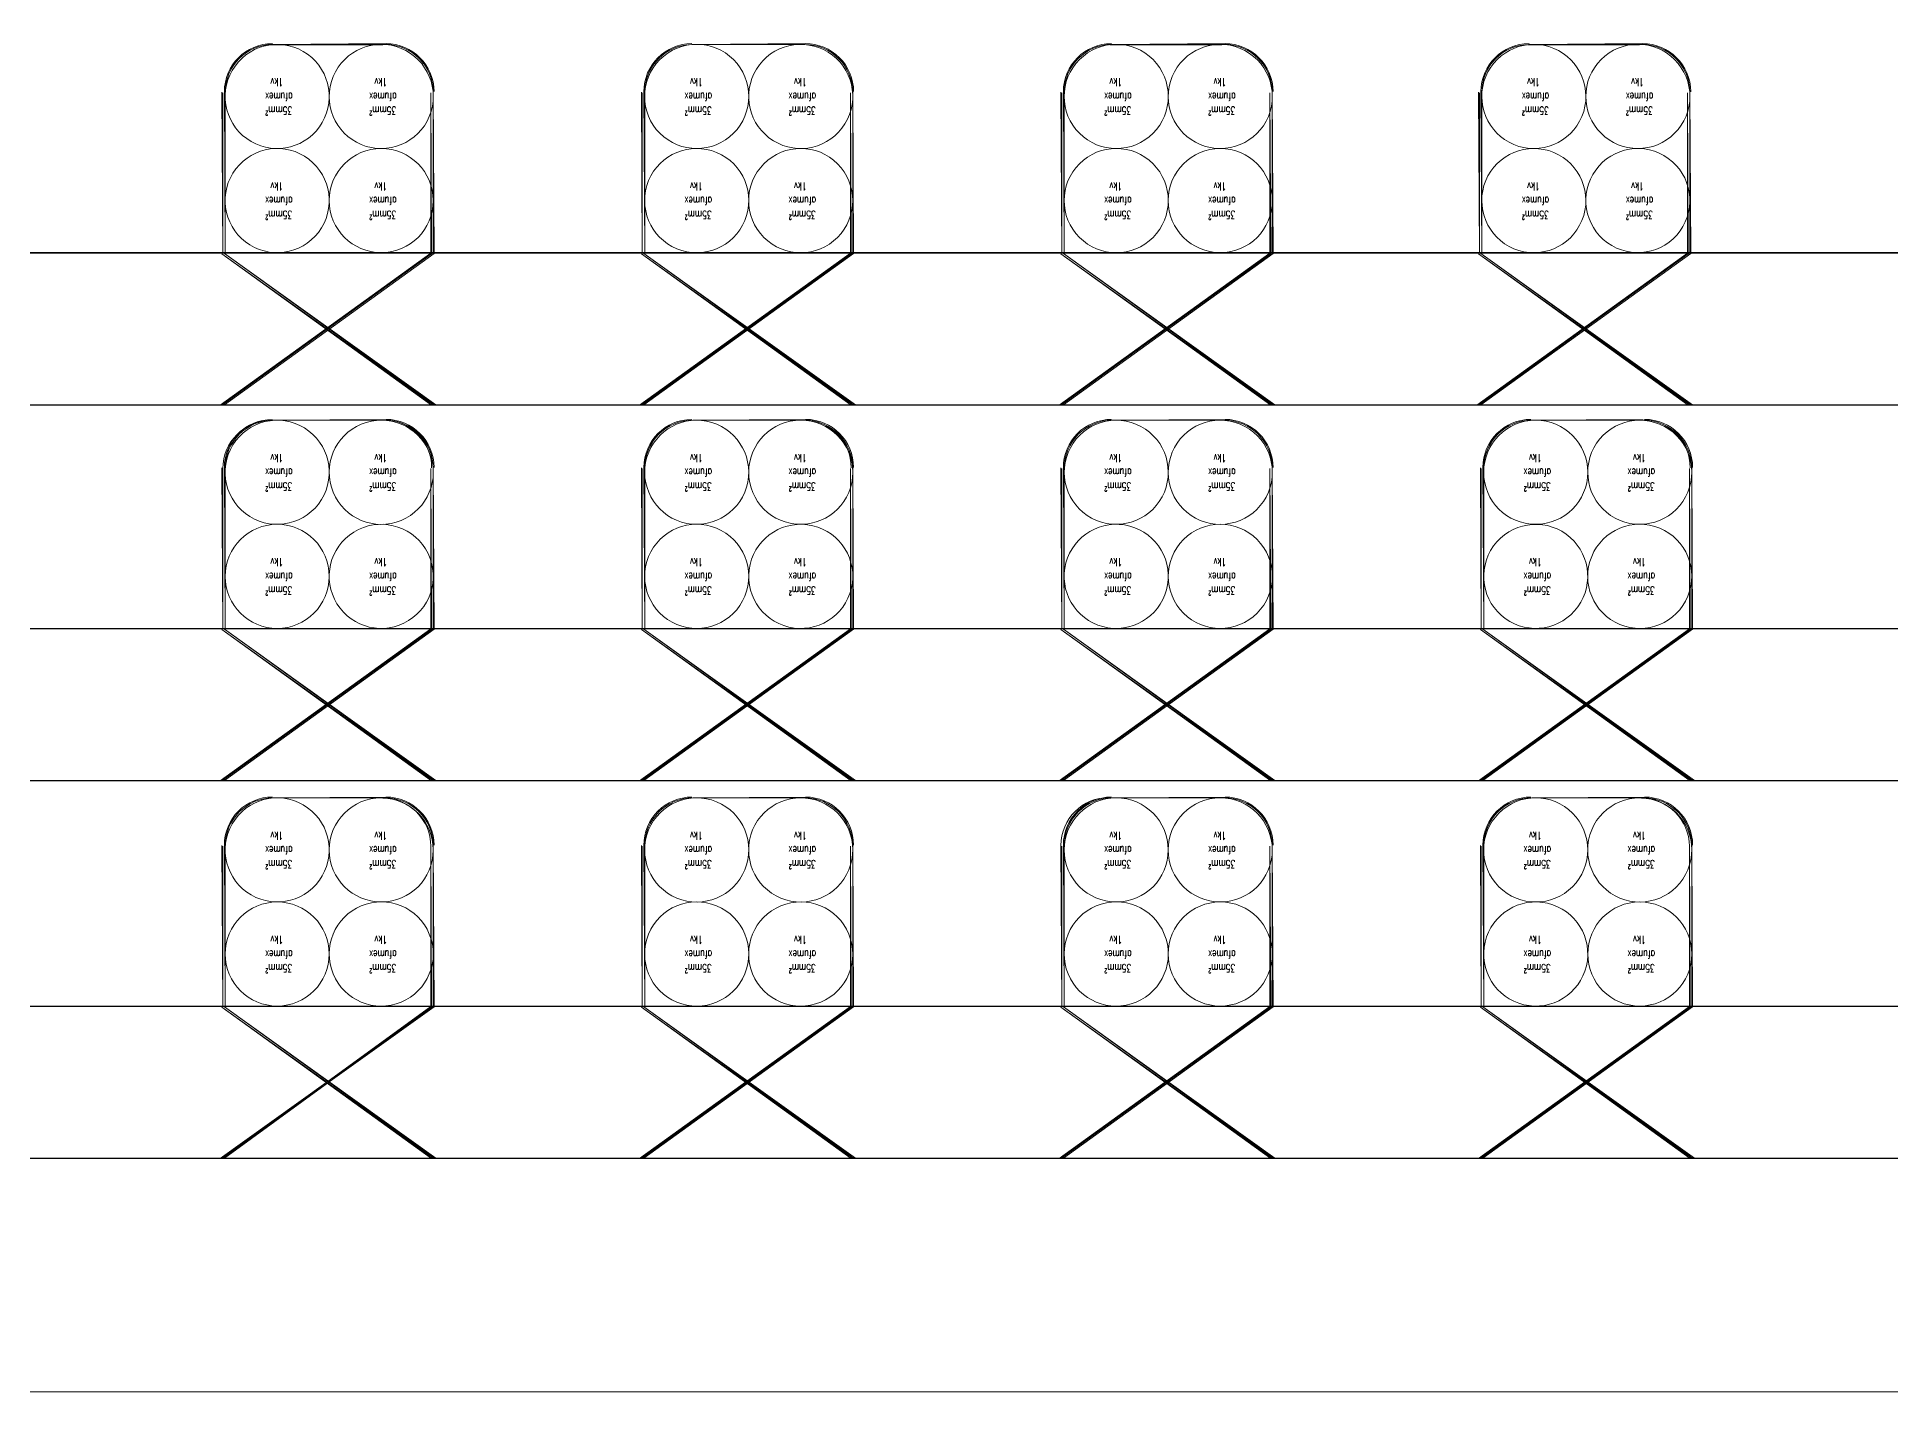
# Model space of a CAD drawing. Extents: x -14.2 to 52.3, y 2.5 to 90.9.
# Drawn here: x 12.1324 to 12.364, y 17.6337 to 17.8028 of the extents above; entities that cross this region are included whole.
import ezdxf

# ---------------------------------------------------------------- set-up
doc = ezdxf.new("R2010")
doc.units = 0
for name, color, linetype, lineweight in [('limpo_PINI-PSG-PE-0102-LAZ-R00$0$0-1', 7, 'Continuous', 5), ('limpo_PINI-PSG-PE-0102-LAZ-R00$0$A-WALL-FNSH', 1, 'Continuous', 40), ('limpo_PINI-PSG-PE-0102-LAZ-R00$0$PNIN-HID-PL-0009-LAZ-R00_dwg', 8, 'Continuous', 5)]:
    doc.layers.add(name, color=color, linetype=linetype, lineweight=lineweight)
doc.layers.add('limpo_PINI-PSG-PE-0102-LAZ-R00$0$0-8', color=7, linetype='Continuous', lineweight=5, true_color=0x999999)
doc.layers.add('limpo_PINI-PSG-PE-0102-LAZ-R00$0$XR_ARQT', color=7, linetype='Continuous')
doc.layers.add('XR_ARQT', color=7, linetype='Continuous')
doc.styles.add('limpo_PINI-PSG-PE-0102-LAZ-R00$0$RomanS_2', font='romans__.ttf', dxfattribs={"width": 0.7, "height": 0.001})

# ---------------------------------------------------------------- blocks, each defined once
blk = doc.blocks.new('limpo_PINI-PSG-PE-0102-LAZ-R00$0$LAZ GERAL - PNE_dwg-25011385-009 - PRE - PAV_ LAZER - GERAL')
at = {"layer": 'limpo_PINI-PSG-PE-0102-LAZ-R00$0$0-8'}
for p, q in [((-8.78, -7.05452), (-9.8293, -7.05452)), ((-9.28816, -7.05452), (-9.28816, -7.05402)), ((-8.78, -7.10145), (-9.8293, -7.10145)), ((-8.78, -7.14861), (-9.8293, -7.14861))]:
    blk.add_line(p, q, dxfattribs=at)
at = {"layer": 'limpo_PINI-PSG-PE-0102-LAZ-R00$0$0-8', "flags": 128}
for points in [[(-9.45118, -7.02842), (-9.46528, -7.02852), (-9.45128, -7.02852)], [(-9.39876, -7.02842), (-9.41286, -7.02852), (-9.39886, -7.02852)], [(-9.34634, -7.02842), (-9.36044, -7.02852), (-9.34644, -7.02852)], [(-9.29416, -7.02842), (-9.30826, -7.02852), (-9.29426, -7.02852)], [(-9.47138, -7.07352), (-9.44518, -7.05462), (-9.44528, -7.03452), (-9.44528, -7.05452), (-9.47162, -7.07352)], [(-9.47138, -7.03442), (-9.47128, -7.05452), (-9.47128, -7.03452)], [(-9.41896, -7.07352), (-9.39276, -7.05462), (-9.39286, -7.03452), (-9.39286, -7.05452), (-9.4192, -7.07352)], [(-9.41896, -7.03442), (-9.41886, -7.05452), (-9.41886, -7.03452)], [(-9.36654, -7.07352), (-9.34034, -7.05462), (-9.34044, -7.03452), (-9.34044, -7.05452), (-9.36678, -7.07352)], [(-9.36654, -7.03442), (-9.36644, -7.05452), (-9.36644, -7.03452)], [(-9.31436, -7.07352), (-9.28816, -7.05462), (-9.28826, -7.03452), (-9.28826, -7.05452), (-9.3146, -7.07352)], [(-9.31436, -7.03442), (-9.31426, -7.05452), (-9.31426, -7.03452)], [(-9.8293, -7.05452), (-9.8293, -7.07352), (-8.78, -7.07352)], [(-9.47138, -7.05452), (-9.49761, -7.05452), (-9.49761, -7.05372)], [(-9.44518, -7.07352), (-9.47138, -7.05462), (-9.44495, -7.07352)], [(-9.41896, -7.05452), (-9.44518, -7.05452), (-9.44518, -7.05372)], [(-9.39276, -7.07352), (-9.41896, -7.05462), (-9.39253, -7.07352)], [(-9.36654, -7.05452), (-9.39276, -7.05452), (-9.39276, -7.05372)], [(-9.34034, -7.07352), (-9.36654, -7.05462), (-9.3401, -7.07352)], [(-9.32512, -7.05452), (-9.34034, -7.05452), (-9.34034, -7.05402)], [(-9.28816, -7.07352), (-9.31436, -7.05462), (-9.28792, -7.07352)], [(-9.45118, -7.07535), (-9.46528, -7.07545), (-9.45128, -7.07545)], [(-9.39876, -7.07535), (-9.41286, -7.07545), (-9.39886, -7.07545)], [(-9.34634, -7.07535), (-9.36044, -7.07545), (-9.34644, -7.07545)], [(-9.29416, -7.07535), (-9.30826, -7.07545), (-9.29426, -7.07545)], [(-9.47138, -7.08135), (-9.47128, -7.10145), (-9.47128, -7.08145)], [(-9.41896, -7.08135), (-9.41886, -7.10145), (-9.41886, -7.08145)], [(-9.36654, -7.08135), (-9.36644, -7.10145), (-9.36644, -7.08145)], [(-9.31412, -7.08135), (-9.31402, -7.10145), (-9.31402, -7.08145)], [(-9.47138, -7.12045), (-9.44518, -7.10155), (-9.44528, -7.08145), (-9.44528, -7.10145), (-9.47162, -7.12045)], [(-9.41896, -7.12045), (-9.39276, -7.10155), (-9.39286, -7.08145), (-9.39286, -7.10145), (-9.4192, -7.12045)], [(-9.36654, -7.12045), (-9.34034, -7.10155), (-9.34044, -7.08145), (-9.34044, -7.10145), (-9.36678, -7.12045)], [(-9.31412, -7.12045), (-9.28792, -7.10155), (-9.28802, -7.08145), (-9.28802, -7.10145), (-9.31436, -7.12045)], [(-9.8293, -7.10145), (-9.8293, -7.12045), (-8.78, -7.12045)], [(-9.47138, -7.10145), (-9.49761, -7.10145), (-9.49761, -7.10065)], [(-9.44518, -7.12045), (-9.47138, -7.10155), (-9.44495, -7.12045)], [(-9.41896, -7.10145), (-9.44518, -7.10145), (-9.44518, -7.10065)], [(-9.39276, -7.12045), (-9.41896, -7.10155), (-9.39253, -7.12045)], [(-9.36654, -7.10145), (-9.39276, -7.10145), (-9.39276, -7.10065)], [(-9.34034, -7.12045), (-9.36654, -7.10155), (-9.3401, -7.12045)], [(-9.31412, -7.10145), (-9.34034, -7.10145), (-9.34034, -7.10065)], [(-9.28792, -7.12045), (-9.31412, -7.10155), (-9.28768, -7.12045)], [(-9.2617, -7.10145), (-9.28792, -7.10145), (-9.28792, -7.10065)], [(-9.45118, -7.12251), (-9.46528, -7.12261), (-9.45128, -7.12261)], [(-9.39876, -7.12251), (-9.41286, -7.12261), (-9.39886, -7.12261)], [(-9.34634, -7.12251), (-9.36044, -7.12261), (-9.34644, -7.12261)], [(-9.29392, -7.12251), (-9.30802, -7.12261), (-9.29402, -7.12261)], [(-9.47162, -7.16761), (-9.44518, -7.14871), (-9.44528, -7.12861), (-9.44528, -7.14861), (-9.47138, -7.16761)], [(-9.47138, -7.12851), (-9.47128, -7.14861), (-9.47128, -7.12861)], [(-9.41896, -7.16761), (-9.39276, -7.14871), (-9.39286, -7.12861), (-9.39286, -7.14861), (-9.4192, -7.16761)], [(-9.41896, -7.12851), (-9.41886, -7.14861), (-9.41886, -7.12861)], [(-9.36654, -7.16761), (-9.34034, -7.14871), (-9.34044, -7.12861), (-9.34044, -7.14861), (-9.36678, -7.16761)], [(-9.36654, -7.12851), (-9.36644, -7.14861), (-9.36644, -7.12861)], [(-9.31412, -7.16761), (-9.28792, -7.14871), (-9.28802, -7.12861), (-9.28802, -7.14861), (-9.31436, -7.16761)], [(-9.31412, -7.12851), (-9.31402, -7.14861), (-9.31402, -7.12861)], [(-9.8293, -7.14861), (-9.8293, -7.16761), (-8.78, -7.16761)], [(-9.47138, -7.14861), (-9.49761, -7.14861), (-9.49761, -7.14781)], [(-9.41896, -7.14861), (-9.44518, -7.14861), (-9.44518, -7.14781)], [(-9.36654, -7.14861), (-9.39276, -7.14861), (-9.39276, -7.14781)], [(-9.31412, -7.14861), (-9.34034, -7.14861), (-9.34034, -7.14781)], [(-9.2617, -7.14861), (-9.28792, -7.14861), (-9.28792, -7.14781)], [(-9.44518, -7.16761), (-9.47138, -7.14871), (-9.44495, -7.16761)], [(-9.39276, -7.16761), (-9.41896, -7.14871), (-9.39253, -7.16761)], [(-9.34034, -7.16761), (-9.36654, -7.14871), (-9.3401, -7.16761)], [(-9.28792, -7.16761), (-9.31412, -7.14871), (-9.28768, -7.16761)]]:
    blk.add_lwpolyline(points, dxfattribs=at)
at = {"layer": 'limpo_PINI-PSG-PE-0102-LAZ-R00$0$0-8'}
for centre in [(-9.34694, -7.04802), (-9.45178, -7.12911), (-9.34694, -7.12911)]:
    blk.add_circle(centre, 0.0065, dxfattribs=at)
for centre, start, end in [((-9.41296, -7.03442), 90, 180), ((-9.46528, -7.08145), 90, 180), ((-9.45118, -7.08135), 0, 90), ((-9.39876, -7.08135), 0, 90), ((-9.29392, -7.08135), 0, 90), ((-9.45128, -7.12861), 0, 90), ((-9.36054, -7.12851), 90, 180), ((-9.29402, -7.12861), 0, 90)]:
    blk.add_arc(centre, 0.006, start, end, dxfattribs=at)
for centre, major_axis, ratio in [((-9.46478, -7.03502), (0.0038, 0.00527), 0.999999), ((-9.45178, -7.03502), (-0.00601, 0.00249), 1), ((-9.41236, -7.03502), (-0.0046, 0.0046), 1), ((-9.39936, -7.03502), (0.00342, 0.00553), 1), ((-9.35994, -7.03502), (0.0046, 0.0046), 1), ((-9.34694, -7.03502), (-0.00601, 0.00249), 1), ((-9.30776, -7.03502), (-0.00601, 0.00249), 1), ((-9.29476, -7.03502), (0.0046, 0.0046), 1), ((-9.46478, -7.04802), (0.00342, 0.00553), 1), ((-9.45178, -7.04802), (0, 0.0065), 1), ((-9.41236, -7.04802), (0.00249, 0.00601), 1), ((-9.39936, -7.04802), (-0.0046, 0.0046), 1), ((-9.35994, -7.04802), (0.0046, 0.0046), 1), ((-9.30776, -7.04802), (0.00249, 0.00601), 1), ((-9.29476, -7.04802), (-0.00527, 0.0038), 0.999999), ((-9.46478, -7.08195), (0.00342, 0.00553), 1), ((-9.45178, -7.08195), (-0.00249, 0.00601), 1), ((-9.41236, -7.08195), (-0.00622, 0.00188), 0.999999), ((-9.39936, -7.08195), (0, 0.0065), 1), ((-9.35994, -7.08195), (0.00307, 0.00573), 0.999999), ((-9.34694, -7.08195), (0.00249, 0.00601), 1), ((-9.30752, -7.08195), (0.0065, 0), 1), ((-9.29452, -7.08195), (0.00307, 0.00573), 0.999999), ((-9.45178, -7.09495), (-0.00342, 0.00553), 1), ((-9.41236, -7.09495), (0.00307, 0.00573), 0.999999), ((-9.39936, -7.09495), (0.00149, 0.00633), 1), ((-9.35994, -7.09495), (-0.00642, 0.00104), 0.999999), ((-9.34694, -7.09495), (0.0046, 0.0046), 1), ((-9.30752, -7.09495), (0.0038, 0.00527), 0.999999), ((-9.29452, -7.09495), (0.00249, 0.00601), 0.999999), ((-9.46478, -7.09495), (0.0065, 0), 1), ((-9.46478, -7.12911), (0.0038, 0.00527), 0.999999), ((-9.41236, -7.12911), (-0.00601, 0.00249), 1), ((-9.39936, -7.12911), (0.00249, 0.00601), 1), ((-9.35994, -7.12911), (0, 0.0065), 1), ((-9.30752, -7.12911), (0.0046, 0.0046), 1), ((-9.29452, -7.12911), (0.00249, 0.00601), 0.999999), ((-9.46478, -7.14211), (0, 0.0065), 1), ((-9.45178, -7.14211), (0.00601, 0.00249), 1), ((-9.41236, -7.14211), (0.00249, 0.00601), 1), ((-9.39936, -7.14211), (0.00601, 0.00249), 1), ((-9.35994, -7.14211), (-0.00249, 0.00601), 1), ((-9.34694, -7.14211), (0, 0.0065), 1), ((-9.30752, -7.14211), (0.00149, 0.00633), 1), ((-9.29452, -7.14211), (0.0065, 0), 1)]:
    blk.add_ellipse(centre, major_axis=major_axis, ratio=ratio, dxfattribs=at)
for centre, major_axis, ratio, start_param, end_param in [((-9.46538, -7.03442), (-0.0023, 0.00554), 0.999999, 5.890487, 7.461283), ((-9.46528, -7.03452), (0, 0.006), 1, 0, 1.570796), ((-9.45128, -7.03452), (0, 0.006), 1, 4.712389, 6.283185), ((-9.45118, -7.03442), (0.00315, 0.0051), 1, 5.265964, 6.83676), ((-9.41286, -7.03452), (0.00424, 0.00424), 1, 0.785396, 2.356192), ((-9.39886, -7.03452), (-0.0051, 0.00315), 1, 3.695168, 5.265964), ((-9.39876, -7.03442), (-0.00138, 0.00584), 1, 4.480567, 6.051364), ((-9.36054, -7.03442), (0, 0.006), 1, 0, 1.570796), ((-9.36044, -7.03452), (0, 0.006), 0.999999, 0, 1.570796), ((-9.34644, -7.03452), (0, 0.006), 1, 4.712389, 6.283185), ((-9.34634, -7.03442), (0.00315, 0.0051), 1, 5.265965, 6.836761), ((-9.30836, -7.03442), (0, 0.006), 1, 0, 1.570796), ((-9.30826, -7.03452), (-0.0023, 0.00554), 0.999999, 5.890485, 7.461281), ((-9.29426, -7.03452), (-0.00138, 0.00584), 1, 4.480566, 6.051362), ((-9.29416, -7.03442), (0.00138, 0.00584), 1, 4.944209, 6.515005), ((-9.46538, -7.08135), (0.00574, 0.00174), 0.999999, 1.276795, 2.847591), ((-9.45128, -7.08145), (0.00424, 0.00424), 1, 5.49779, 7.068587), ((-9.41296, -7.08135), (-0.0051, 0.00315), 1, 5.265965, 6.836761), ((-9.41286, -7.08145), (-0.00554, 0.0023), 0.999999, 5.10509, 6.675887), ((-9.39886, -7.08145), (-0.0051, 0.00315), 1, 3.695166, 5.265962), ((-9.36054, -7.08135), (0.006, 0), 1, 1.570796, 3.141593), ((-9.36044, -7.08145), (0.00424, 0.00424), 1, 0.785397, 2.356193), ((-9.34644, -7.08145), (0.006, 0), 1, 0, 1.570796), ((-9.34634, -7.08135), (-0.0023, 0.00554), 0.999999, 4.319691, 5.890488), ((-9.30812, -7.08135), (-0.00351, 0.00487), 0.999999, 5.658666, 7.229462), ((-9.30802, -7.08145), (0.006, 0), 0.999999, 1.570796, 3.141593), ((-9.29402, -7.08145), (0.00424, 0.00424), 1, 5.497781, 7.068577), ((-9.46538, -7.12851), (0.00529, 0.00283), 0.999999, 1.079399, 2.650196), ((-9.46528, -7.12861), (0.00424, 0.00424), 1, 0.785398, 2.356194), ((-9.45118, -7.12851), (0.00554, 0.0023), 1, 5.890491, 7.461287), ((-9.41296, -7.12851), (-0.00424, 0.00424), 1, 5.497793, 7.06859), ((-9.41286, -7.12861), (-0.00424, 0.00424), 1, 5.497778, 7.068574), ((-9.39886, -7.12861), (-0.00424, 0.00424), 1, 3.926986, 5.497782), ((-9.39876, -7.12851), (0.00554, 0.0023), 1, 5.890485, 7.461281), ((-9.36044, -7.12861), (0.00424, 0.00424), 0.999999, 0.785398, 2.356195), ((-9.34644, -7.12861), (0.00592, 0.00096), 0.999999, 6.122311, 7.693108), ((-9.34634, -7.12851), (0.00554, 0.0023), 1, 5.890485, 7.461281), ((-9.30812, -7.12851), (0.00424, 0.00424), 1, 0.785395, 2.356191), ((-9.30802, -7.12861), (0.006, 0), 0.999999, 1.570796, 3.141593), ((-9.29392, -7.12851), (0.006, 0), 1, 0, 1.570796)]:
    blk.add_ellipse(centre, major_axis=major_axis, ratio=ratio, start_param=start_param, end_param=end_param, dxfattribs=at)
at = {"layer": 'limpo_PINI-PSG-PE-0102-LAZ-R00$0$0-1', "char_height": 0.001, "attachment_point": 1, "rotation": 180, "line_spacing_factor": 0.983083, "style": 'limpo_PINI-PSG-PE-0102-LAZ-R00$0$RomanS_2'}
for s, insert, width in [('1kv', (-9.46403, -7.03375), 0.0021333), ('1kv', (-9.45103, -7.03375), 0.0021333), ('1kv', (-9.41161, -7.03375), 0.0021333), ('1kv', (-9.39861, -7.03375), 0.0021333), ('1kv', (-9.35919, -7.03375), 0.0021333), ('1kv', (-9.34619, -7.03375), 0.0021333), ('1kv', (-9.30701, -7.03375), 0.0021333), ('1kv', (-9.29401, -7.03375), 0.0021333), ('afumex', (-9.46285, -7.03557), 0.0045957), ('afumex', (-9.44985, -7.03557), 0.0045957), ('afumex', (-9.41043, -7.03557), 0.0045957), ('afumex', (-9.39743, -7.03557), 0.0045957), ('afumex', (-9.35801, -7.03557), 0.0045957), ('afumex', (-9.34501, -7.03557), 0.0045957), ('afumex', (-9.30583, -7.03557), 0.0045957), ('afumex', (-9.29283, -7.03557), 0.0045957), ('35mm²', (-9.4629, -7.03729), 0.0044251), ('35mm²', (-9.4499, -7.03729), 0.0044251), ('35mm²', (-9.41048, -7.03729), 0.0044251), ('35mm²', (-9.39748, -7.03729), 0.0044251), ('35mm²', (-9.35806, -7.03729), 0.0044251), ('35mm²', (-9.34506, -7.03729), 0.0044251), ('35mm²', (-9.30588, -7.03729), 0.0044251), ('35mm²', (-9.29288, -7.03729), 0.0044251), ('1kv', (-9.46403, -7.04675), 0.0021333), ('1kv', (-9.45103, -7.04675), 0.0021333), ('1kv', (-9.41161, -7.04675), 0.0021333), ('1kv', (-9.39861, -7.04675), 0.0021333), ('1kv', (-9.35919, -7.04675), 0.0021333), ('1kv', (-9.34619, -7.04675), 0.0021333), ('1kv', (-9.30701, -7.04675), 0.0021333), ('1kv', (-9.29401, -7.04675), 0.0021333), ('afumex', (-9.46285, -7.04857), 0.0045957), ('afumex', (-9.44985, -7.04857), 0.0045957), ('afumex', (-9.41043, -7.04857), 0.0045957), ('afumex', (-9.39743, -7.04857), 0.0045957), ('afumex', (-9.35801, -7.04857), 0.0045957), ('afumex', (-9.34501, -7.04857), 0.0045957), ('afumex', (-9.30583, -7.04857), 0.0045957), ('afumex', (-9.29283, -7.04857), 0.0045957), ('35mm²', (-9.4629, -7.05029), 0.0044251), ('35mm²', (-9.4499, -7.05029), 0.0044251), ('35mm²', (-9.41048, -7.05029), 0.0044251), ('35mm²', (-9.39748, -7.05029), 0.0044251), ('35mm²', (-9.35806, -7.05029), 0.0044251), ('35mm²', (-9.34506, -7.05029), 0.0044251), ('35mm²', (-9.30588, -7.05029), 0.0044251), ('35mm²', (-9.29288, -7.05029), 0.0044251), ('1kv', (-9.46403, -7.08068), 0.0021333), ('1kv', (-9.45103, -7.08068), 0.0021333), ('1kv', (-9.41161, -7.08068), 0.0021333), ('1kv', (-9.39861, -7.08068), 0.0021333), ('1kv', (-9.35919, -7.08068), 0.0021333), ('1kv', (-9.34619, -7.08068), 0.0021333), ('1kv', (-9.30677, -7.08068), 0.0021333), ('1kv', (-9.29377, -7.08068), 0.0021333), ('afumex', (-9.46285, -7.0825), 0.0045957), ('35mm²', (-9.4629, -7.08422), 0.0044251), ('afumex', (-9.44985, -7.0825), 0.0045957), ('35mm²', (-9.4499, -7.08422), 0.0044251), ('afumex', (-9.41043, -7.0825), 0.0045957), ('35mm²', (-9.41048, -7.08422), 0.0044251), ('afumex', (-9.39743, -7.0825), 0.0045957), ('35mm²', (-9.39748, -7.08422), 0.0044251), ('afumex', (-9.35801, -7.0825), 0.0045957), ('35mm²', (-9.35806, -7.08422), 0.0044251), ('afumex', (-9.34501, -7.0825), 0.0045957), ('35mm²', (-9.34506, -7.08422), 0.0044251), ('afumex', (-9.30559, -7.0825), 0.0045957), ('35mm²', (-9.30564, -7.08422), 0.0044251), ('afumex', (-9.29259, -7.0825), 0.0045957), ('35mm²', (-9.29264, -7.08422), 0.0044251), ('1kv', (-9.46403, -7.09368), 0.0021333), ('1kv', (-9.45103, -7.09368), 0.0021333), ('1kv', (-9.41161, -7.09368), 0.0021333), ('1kv', (-9.39861, -7.09368), 0.0021333), ('1kv', (-9.35919, -7.09368), 0.0021333), ('1kv', (-9.34619, -7.09368), 0.0021333), ('1kv', (-9.30677, -7.09368), 0.0021333), ('1kv', (-9.29377, -7.09368), 0.0021333), ('afumex', (-9.46285, -7.0955), 0.0045957), ('afumex', (-9.44985, -7.0955), 0.0045957), ('afumex', (-9.41043, -7.0955), 0.0045957), ('afumex', (-9.39743, -7.0955), 0.0045957), ('afumex', (-9.35801, -7.0955), 0.0045957), ('afumex', (-9.34501, -7.0955), 0.0045957), ('afumex', (-9.30559, -7.0955), 0.0045957), ('afumex', (-9.29259, -7.0955), 0.0045957), ('35mm²', (-9.4629, -7.09722), 0.0044251), ('35mm²', (-9.4499, -7.09722), 0.0044251), ('35mm²', (-9.41048, -7.09722), 0.0044251), ('35mm²', (-9.39748, -7.09722), 0.0044251), ('35mm²', (-9.35806, -7.09722), 0.0044251), ('35mm²', (-9.34506, -7.09722), 0.0044251), ('35mm²', (-9.30564, -7.09722), 0.0044251), ('35mm²', (-9.29264, -7.09722), 0.0044251), ('1kv', (-9.46403, -7.12784), 0.0021333), ('1kv', (-9.45103, -7.12784), 0.0021333), ('1kv', (-9.41161, -7.12784), 0.0021333), ('1kv', (-9.39861, -7.12784), 0.0021333), ('1kv', (-9.35919, -7.12784), 0.0021333), ('1kv', (-9.34619, -7.12784), 0.0021333), ('1kv', (-9.30677, -7.12784), 0.0021333), ('1kv', (-9.29377, -7.12784), 0.0021333), ('afumex', (-9.46285, -7.12966), 0.0045957), ('afumex', (-9.44985, -7.12966), 0.0045957), ('afumex', (-9.41043, -7.12966), 0.0045957), ('afumex', (-9.39743, -7.12966), 0.0045957), ('afumex', (-9.35801, -7.12966), 0.0045957), ('afumex', (-9.34501, -7.12966), 0.0045957), ('afumex', (-9.30559, -7.12966), 0.0045957), ('afumex', (-9.29259, -7.12966), 0.0045957), ('35mm²', (-9.4629, -7.13139), 0.0044251), ('35mm²', (-9.4499, -7.13139), 0.0044251), ('35mm²', (-9.41048, -7.13139), 0.0044251), ('35mm²', (-9.39748, -7.13139), 0.0044251), ('35mm²', (-9.35806, -7.13139), 0.0044251), ('35mm²', (-9.34506, -7.13139), 0.0044251), ('35mm²', (-9.30564, -7.13139), 0.0044251), ('35mm²', (-9.29264, -7.13139), 0.0044251), ('1kv', (-9.46403, -7.14084), 0.0021333), ('1kv', (-9.45103, -7.14084), 0.0021333), ('1kv', (-9.41161, -7.14084), 0.0021333), ('1kv', (-9.39861, -7.14084), 0.0021333), ('1kv', (-9.35919, -7.14084), 0.0021333), ('1kv', (-9.34619, -7.14084), 0.0021333), ('1kv', (-9.30677, -7.14084), 0.0021333), ('1kv', (-9.29377, -7.14084), 0.0021333), ('afumex', (-9.46285, -7.14266), 0.0045957), ('35mm²', (-9.4629, -7.14439), 0.0044251), ('afumex', (-9.44985, -7.14266), 0.0045957), ('35mm²', (-9.4499, -7.14439), 0.0044251), ('afumex', (-9.41043, -7.14266), 0.0045957), ('35mm²', (-9.41048, -7.14439), 0.0044251), ('afumex', (-9.39743, -7.14266), 0.0045957), ('35mm²', (-9.39748, -7.14439), 0.0044251), ('afumex', (-9.35801, -7.14266), 0.0045957), ('35mm²', (-9.35806, -7.14439), 0.0044251), ('afumex', (-9.34501, -7.14266), 0.0045957), ('35mm²', (-9.34506, -7.14439), 0.0044251), ('afumex', (-9.30559, -7.14266), 0.0045957), ('35mm²', (-9.30564, -7.14439), 0.0044251), ('afumex', (-9.29259, -7.14266), 0.0045957), ('35mm²', (-9.29264, -7.14439), 0.0044251)]:
    blk.add_mtext(s, dxfattribs=dict(at, insert=insert, width=width))
blk = doc.blocks.new('limpo_PINI-PSG-PE-0102-LAZ-R00$0$PNIN-HID-PL-0009-LAZ-R00_dwg-3604853-5PPE_008_LAZER__P_A_0_09_')
at = {"color": 9, "lineweight": 5}
for p, q in [((22479.55, 12001.55), (21430.24, 12001.55)), ((21430.24, 11982.55), (22479.55, 11982.55)), ((21808.36, 11980.72), (21794.26, 11980.62)), ((21860.78, 11980.72), (21846.68, 11980.62)), ((21913.2, 11980.72), (21899.1, 11980.62)), ((21965.38, 11980.72), (21951.28, 11980.62)), ((22479.54, 11954.62), (21430.24, 11954.62)), ((21430.24, 11935.62), (22479.54, 11935.62)), ((21808.36, 11933.56), (21794.26, 11933.46)), ((21860.78, 11933.56), (21846.68, 11933.46)), ((21913.2, 11933.56), (21899.1, 11933.46)), ((21965.62, 11933.56), (21951.52, 11933.46)), ((22479.54, 11907.46), (21430.24, 11907.46)), ((21430.24, 11888.46), (22479.54, 11888.46))]:
    blk.add_line(p, q, dxfattribs=at)
at = {"color": 9, "lineweight": 5, "flags": 128}
for points in [[(21808.36, 12027.65), (21794.26, 12027.55), (21808.26, 12027.55)], [(21913.2, 12027.65), (21899.1, 12027.55), (21913.1, 12027.55)], [(21965.38, 12027.65), (21951.28, 12027.55), (21965.28, 12027.55)], [(21788.16, 11982.55), (21814.36, 12001.45), (21814.26, 12021.55), (21814.26, 12001.55), (21787.92, 11982.55)], [(21788.16, 12021.65), (21788.26, 12001.55), (21788.26, 12021.55)], [(21840.58, 11982.55), (21866.78, 12001.45), (21866.68, 12021.55), (21866.68, 12001.55), (21840.34, 11982.55)], [(21840.58, 12021.65), (21840.68, 12001.55), (21840.68, 12021.55)], [(21893, 11982.55), (21919.2, 12001.45), (21919.1, 12021.55), (21919.1, 12001.55), (21892.76, 11982.55)], [(21893, 12021.65), (21893.1, 12001.55), (21893.1, 12021.55)], [(21945.18, 11982.55), (21971.38, 12001.45), (21971.28, 12021.55), (21971.28, 12001.55), (21944.94, 11982.55)], [(21945.18, 12021.65), (21945.28, 12001.55), (21945.28, 12021.55)], [(21814.36, 11982.55), (21788.16, 12001.45), (21814.6, 11982.55)], [(21866.78, 11982.55), (21840.58, 12001.45), (21867.02, 11982.55)], [(21919.2, 11982.55), (21893, 12001.45), (21919.44, 11982.55)], [(21971.38, 11982.55), (21945.18, 12001.45), (21971.62, 11982.55)], [(21788.16, 11935.62), (21814.36, 11954.52), (21814.26, 11974.62), (21814.26, 11954.62), (21787.92, 11935.62)], [(21788.16, 11974.72), (21788.26, 11954.62), (21788.26, 11974.62)], [(21840.58, 11935.62), (21866.78, 11954.52), (21866.68, 11974.62), (21866.68, 11954.62), (21840.34, 11935.62)], [(21840.58, 11974.72), (21840.68, 11954.62), (21840.68, 11974.62)], [(21893, 11935.62), (21919.2, 11954.52), (21919.1, 11974.62), (21919.1, 11954.62), (21892.76, 11935.62)], [(21893, 11974.72), (21893.1, 11954.62), (21893.1, 11974.62)], [(21945.42, 11935.62), (21971.62, 11954.52), (21971.52, 11974.62), (21971.52, 11954.62), (21945.18, 11935.62)], [(21945.42, 11974.72), (21945.52, 11954.62), (21945.52, 11974.62)], [(21814.36, 11935.62), (21788.16, 11954.52), (21814.6, 11935.62)], [(21866.78, 11935.62), (21840.58, 11954.52), (21867.02, 11935.62)], [(21919.2, 11935.62), (21893, 11954.52), (21919.44, 11935.62)], [(21971.62, 11935.62), (21945.42, 11954.52), (21971.86, 11935.62)], [(21788.16, 11927.56), (21788.26, 11907.46), (21788.26, 11927.46)], [(21840.58, 11927.56), (21840.68, 11907.46), (21840.68, 11927.46)], [(21893, 11927.56), (21893.1, 11907.46), (21893.1, 11927.46)], [(21945.42, 11927.56), (21945.52, 11907.46), (21945.52, 11927.46)], [(21787.92, 11888.46), (21814.36, 11907.36), (21814.26, 11927.46), (21814.26, 11907.46), (21788.16, 11888.46)], [(21840.58, 11888.46), (21866.78, 11907.36), (21866.68, 11927.46), (21866.68, 11907.46), (21840.34, 11888.46)], [(21893, 11888.46), (21919.2, 11907.36), (21919.1, 11927.46), (21919.1, 11907.46), (21892.76, 11888.46)], [(21945.42, 11888.46), (21971.62, 11907.36), (21971.52, 11927.46), (21971.52, 11907.46), (21945.18, 11888.46)], [(21814.36, 11888.46), (21788.16, 11907.36), (21814.6, 11888.46)], [(21866.78, 11888.46), (21840.58, 11907.36), (21867.02, 11888.46)], [(21919.2, 11888.46), (21893, 11907.36), (21919.44, 11888.46)], [(21971.62, 11888.46), (21945.42, 11907.36), (21971.86, 11888.46)]]:
    blk.add_lwpolyline(points, dxfattribs=at)
at = {"color": 9, "lineweight": 5}
for centre, start, end in [((21794.26, 11974.62), 90, 180), ((21808.36, 11974.72), 0, 90), ((21860.78, 11974.72), 0, 90), ((21965.62, 11974.72), 0, 90), ((21808.26, 11927.46), 0, 90), ((21899, 11927.56), 90, 180), ((21965.52, 11927.46), 0, 90)]:
    blk.add_arc(centre, 6, start, end, dxfattribs=at)
blk = doc.blocks.new('limpo_PINI-PSG-PE-0102-LAZ-R00$0$A$C745163c0')
at = {"layer": 'limpo_PINI-PSG-PE-0102-LAZ-R00$0$A-WALL-FNSH', "lineweight": 5}
blk.add_line((-1250, -3975.4), (-2325.02, -3975.4), dxfattribs=at)
at = {"layer": 'limpo_PINI-PSG-PE-0102-LAZ-R00$0$PNIN-HID-PL-0009-LAZ-R00_dwg', "color": 9}
blk.add_blockref('limpo_PINI-PSG-PE-0102-LAZ-R00$0$PNIN-HID-PL-0009-LAZ-R00_dwg-3604853-5PPE_008_LAZER__P_A_0_09_', (-23714.89, -15834.72), dxfattribs=at)
blk = doc.blocks.new('limpo_PINI-PSG-PE-0102-LAZ-R00')
at = {"layer": 'limpo_PINI-PSG-PE-0102-LAZ-R00$0$XR_ARQT', "xscale": 0.001000000000038553, "yscale": 0.001000000000038553, "zscale": 0.001000000000038553}
blk.add_blockref('limpo_PINI-PSG-PE-0102-LAZ-R00$0$A$C745163c0', (14.12396, 21.59203), dxfattribs=at)
at = {"layer": 'limpo_PINI-PSG-PE-0102-LAZ-R00$0$XR_ARQT'}
blk.add_blockref('limpo_PINI-PSG-PE-0102-LAZ-R00$0$LAZ GERAL - PNE_dwg-25011385-009 - PRE - PAV_ LAZER - GERAL', (21.66891, 24.81343), dxfattribs=at)

msp = doc.modelspace()

# ---------------------------------------------------------------- block references
at = {"layer": 'XR_ARQT'}
msp.add_blockref('limpo_PINI-PSG-PE-0102-LAZ-R00', (-0.04177, 0.01702), dxfattribs=at)

doc.saveas('drawing.dxf')
